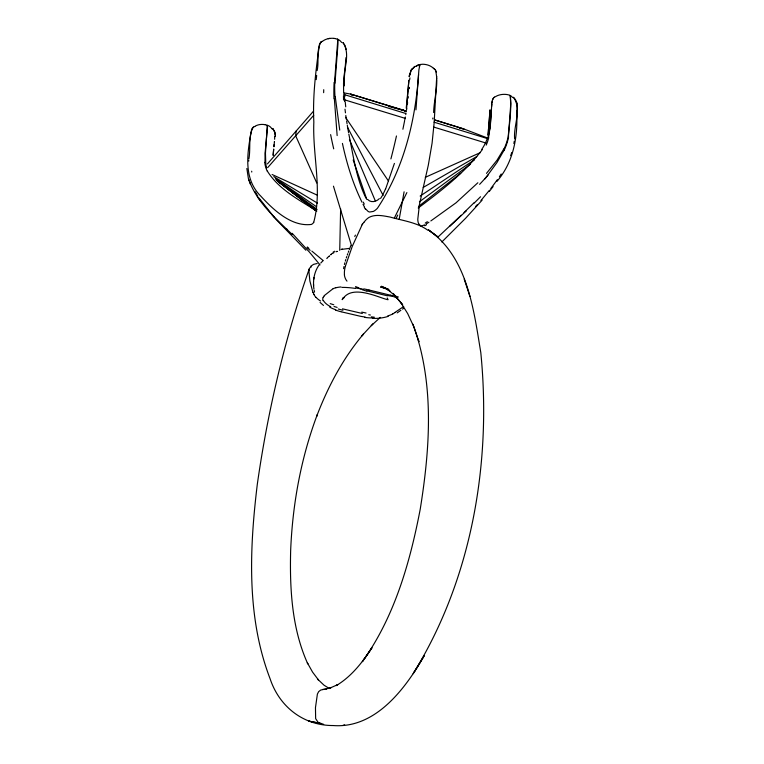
<?xml version="1.0" encoding="UTF-8"?>
<svg xmlns="http://www.w3.org/2000/svg" width="764" height="764" viewBox="0 0 764 764"><rect width="100%" height="100%" fill="white"/><g stroke="black" fill="none" stroke-linecap="round" stroke-linejoin="round"><path stroke-width="1.15" d="M343.533 83.028L343.628 92.826M517.104 110.379L516.77 116.663C516.636 110.637 518.976 102.567 513.905 97.763M334.995 83.152L337.936 44.331L337.678 39.556A7.201 2.072 -73.7 0 0 337.612 39.432L337.612 39.432A7.898 2.282 -73.5 0 0 337.392 39.174L334.957 38.534M344.182 85.921C341.747 72.036 351.726 54.951 342.855 42.517L343.953 43.854M433.627 112.537C433.981 98.556 439.262 83.324 435.337 69.839A7.334 5.892 -34.6 0 0 434.573 69.142M516.836 115.278C517.562 138.924 512.806 163.066 496.896 181.46M489.972 110.302L488.845 127.521M436.693 77.088L436.721 76.591M248.749 161.118L248.778 160.402M491.624 106.53L492.197 100.628L493.697 97.696A7.019 5.367 52.7 0 1 494.451 97.143M491.653 105.995L490.345 125.869L488.492 137.721M491.462 109.892L490.096 127.158L488.167 137.319M491.682 105.48L491.768 103.999M274.658 139.287L274.639 136.517M490.001 109.787L488.406 130.186M334.498 82.875L337.793 39.862M436.502 80.306L434.172 122.536L432.08 143.164L428.298 165.215L419.474 204.36L417.793 219.192A14.888 11.04 -62.2 0 0 418.557 223.632M436.607 78.644L436.636 78.119M343.743 85.759L344.22 78.692L343.79 85.033M248.863 158.988C250.821 148.713 248.033 136.737 253.046 127.445A6.236 5.167 43.1 0 1 253.304 127.254L253.858 126.919M418.557 74.519C415.406 121.199 403.554 169.035 377.454 208.228A15.07 15.003 -50.2 0 1 373.386 211.408L369.709 212.01A4.479 4.441 -26.3 0 1 368.563 211.657A4.765 4.727 -21.6 0 1 368.133 211.427L365.631 208.906M408.902 80.144L406.62 108.383M273.168 155.283L273.684 149.066L273.12 155.197M408.874 80.583L406.228 108.192M344.172 79.437L346.006 57.586M415.95 109.882L418.901 69.849L419.885 64.806A7.468 2.053 84.1 0 1 420.2 64.482L422.626 64.243A16.961 13.809 -17.3 0 1 423.753 64.291A17.276 14.058 -17.3 0 1 426.942 64.806A16.025 13.055 -17.3 0 1 428.518 65.284A17.276 14.067 -17.2 0 1 431.698 66.888A16.913 13.742 -16.7 0 1 432.491 67.48L432.663 67.595M317.136 70.565C319.257 61.359 315.971 50.252 321.061 42.01A7.143 5.625 45.1 0 1 321.338 41.8A7.573 5.969 45.4 0 1 321.558 41.657L321.95 41.447A7.841 6.179 45.7 0 0 321.73 41.562L321.281 41.848M339.732 250.391L340.629 208.858M308.847 270.609L309.878 280.999L312.896 292.316M319.476 264.439C314.224 271.411 312.638 280.636 313.956 289.145M316.239 79.618L316.325 78.759M296.155 131.036L295.678 135.801L316.745 182.968M316.411 77.909L316.668 75.407M274.142 144.577L273.913 146.764L274.457 141.56L274.41 142.037M408.129 98.155L408.272 96.732M409.676 79.685L409.915 77.861M491.882 102.634L491.987 101.784M407.422 103.999L407.613 102.529M514.649 138.924C513.284 125.716 522.27 108.736 513.332 97.219M432.758 118.936L432.892 118M313.756 279.271L314.033 277.504M406.534 110.016L406.773 108.498M487.575 135.094L488.473 129.527M399.19 219.287L404.099 191.812M513.876 143.527L514.267 141.225M405.751 114.629L406.028 113.082M343.58 268.661L343.953 266.56M508.423 136.832L510.782 103.684L510.18 95.662A6.78 2.817 -71.2 0 0 510.085 95.529L510.085 95.538A7.43 3.085 -71.4 0 0 509.779 95.242L509.645 95.166A5.233 2.177 -70.2 0 0 509.416 95.08L507.353 94.612A16.331 13.58 9.9 0 0 506.255 94.459A16.636 13.828 9.9 0 0 503.008 94.392A15.423 12.835 9.9 0 0 501.337 94.574A16.636 13.838 9.9 0 0 497.775 95.519A16.292 13.504 9.5 0 0 496.829 95.939L495.101 96.847A5.081 3.887 54.3 0 0 494.766 96.971L494.623 97.047M308.933 270.007L309.162 269.138A14.287 6.475 23.6 0 1 311.263 266.923L311.32 266.875M409.284 76.228L410.956 70.527L415.224 66.201M409.752 73.726L409.217 76.601L411.28 69.982L414.374 66.707M405.331 116.978L404.729 120.168M404.576 120.97L402.895 129.24M419.321 66.439L419.885 64.806M345.443 266.044L352.261 246.38L361.878 225.313M344.411 264.506L344.86 262.759M394.415 163.4L385.543 189.214M345.318 261.116L345.815 259.483M346.302 257.955L346.789 256.484M510.686 155.646L511.746 152.542M319.476 44.331C315.866 69.992 312.552 96.044 313.842 122.049C312.419 155.016 322.456 189.95 313.746 222.209M309.181 269.081C284.724 338.796 267.734 411.118 257.315 484.233C249.503 548.762 246.39 616.997 270.093 678.738C279.462 707.034 303.709 725.638 333.18 725.542C375.649 728.818 405.646 688.374 424.297 655.569L413.152 673.695M347.276 255.061L347.763 253.677M348.26 252.33L348.766 250.974M349.31 249.589L350.829 245.683M492.484 99.626L493.697 97.696M343.265 297.454L342.157 299.65L344.106 297.406L343.466 298.036C353.522 284.122 381.064 298.762 388.074 299.717L387.214 297.979M354.773 236.477L355.413 235.102M396.296 218.055L397.719 215.047M503.887 150.498L496.972 162.541L485.025 178.862M406.878 192.585L394.377 217.979M504.106 148.464L497.049 160.163L486.496 173.38M382.258 195.785L380.567 198.43M413.763 672.702C472.133 578.1 491.663 462.277 480.795 352.548C473.709 309.592 467.511 256.895 428.566 230.031L438.46 237.317L428.566 230.031M362.604 224.1L363.807 222.324M499.398 176.78L501.194 174.001M482.313 149.61C464.722 172.693 441.325 190.694 418.233 207.989M497.364 179.674L490.841 188.517M411.166 70.183L412.273 68.645M489.294 191.458L493.076 186.607M489.466 190.236L480.938 200.54M482.094 200.187L465.639 218.227L441.831 241.978M267.438 163.916L313.402 111.286M267.725 167.574L313.717 115.297M475.657 206.461L477.166 204.771M324.213 295.668L333.066 288.677M373.243 323.525L361.735 335.94L363.54 333.983C342.988 358.23 327.995 386.689 316.678 416.265L317.203 414.862C300.911 458.228 292.536 504.336 290.654 550.558C289.69 588.786 291.772 628.533 307.787 663.849L307.319 662.751L312.591 672.139L318.54 680.036L317.48 678.995L324.022 685.203L329.389 688.536M320.756 263.055L322.647 261.078M477.853 182.758L456.012 202.832L430.829 220.93M474.043 202.775L463.968 212.631M474.224 203.052L480.546 196.74M415.855 66.525L415.855 66.525A16.827 10.906 34.1 0 1 415.998 66.401M461.227 215.238L437.486 237.537M449.471 226.545L466.422 210.759M371.256 325.674L380.338 317.394M327.231 257.84L328.873 256.437M329.656 255.768L328.988 256.341M310.728 266.264L313.584 264.354L317.165 263.494M330.774 254.823L331.27 254.422M379.364 198.602C376.423 201.811 370.817 203.043 367.675 199.452M418.653 206.366L460.721 173.18M254.546 126.633L255.071 126.261M419.436 201.772L470.337 164.279M400.861 310.308L397.146 312.896M394.912 312.457L403.707 306.517M402.485 309.114L403.488 308.446M420.162 196.061L474.549 159.752M428.938 222.19L426.255 223.938M332.875 253.276L334.021 252.597M253.61 127.063L253.552 127.091A6.609 5.472 43.4 0 0 253.304 127.254L253.256 127.292A6.914 5.72 42.9 0 0 251.623 129.584C247.45 151.807 242.675 178.279 260.772 196.119C273.264 209.718 291.39 226.984 311.378 224.435A21.621 10.753 66.2 0 0 313.794 222.276M423.208 187.428L476.774 156.572M255.529 126.003L255.902 125.802A15.318 11.613 26.6 0 1 256.685 125.439A15.605 11.832 26.6 0 1 259.216 124.685A14.478 10.973 26.6 0 1 260.639 124.484A15.605 11.823 26.6 0 1 264 124.532A15.28 11.527 26.4 0 1 264.993 124.704M424.66 224.864L421.747 225.886A4.727 3.514 -59.8 0 1 421.365 225.905A4.441 3.314 -60.4 0 1 420.477 225.705L418.615 223.594M418.109 65.064L416.447 66.029L418.109 65.064A16.923 10.963 34.1 0 1 418.853 64.739L419.465 64.577M425.271 177.343L480.222 152.666M322.15 41.351L322.274 41.304A5.472 4.317 45.6 0 1 322.694 41.132L324.337 40.11A17.438 14.382 27.2 0 1 325.263 39.652A17.763 14.65 27.2 0 1 333.954 38.362M344.65 724.835L342.893 725.418M336.494 251.595L336.991 251.471M412.913 324.213C434.764 383.251 430.008 448.201 420.229 509.196C409.962 562.657 394.51 616.93 362.365 661.662L371.982 647.738C362.461 662.312 351.421 676.551 336.255 685.604L337.659 684.687L329.055 688.459L330.812 687.906L320.756 690.035L318.674 691.611L317.394 694.075L315.465 707.655L315.647 718.628L318.111 722.352L323.669 724.377M342.52 249.198L341.67 249.379L349.1 248.424M341.088 249.494L341.947 249.322M322.542 689.481L326.505 689.157M396.172 297.234L393.985 296.957M365.068 317.012L362.403 316.621A34.733 17.983 -0.7 0 1 360.236 316.239L342.138 312.008M370.397 315.026L368.754 314.749M264.993 124.675L267.515 125.306M343.838 92.864L350.6 94.077L405.541 110.837M459.441 128.161L463.958 129.011L486.83 137.749M363.931 288.916L366.749 289.499A34.991 7.153 8.9 0 1 368.955 290.024M387.472 295.83L366.949 290.855M362.346 313.488L342.501 308.837M369.012 290.005L390.289 295.181M341.67 311.903L339.818 311.445A34.943 18.145 0 0 1 337.831 310.833L335.415 310.088M388.37 106.349L406.295 111.191M392.362 295.725L394.778 296.413M387.167 288.811L380.51 286.939L388.876 289.527L381.503 286.271L389.946 291.036L387.014 288.945L395.15 295.859L402.666 304.807L393.088 293.424L395.15 295.859M337.105 307.386L334.03 306.498M344.497 99.807L405.35 118.401M433.732 127.072L486.19 143.107M406.133 111.191L350.6 94.077L352.042 95.452M434.477 119.929L463.958 129.011L434.754 119.919M343.981 94.497L405.56 113.425M434.047 122.173L487.566 138.618M360.961 288.973L358.536 288.095M401.052 109.433L405.407 111.095M337.354 39.107L337.85 39.317M267.944 125.468L268.298 125.63A15.165 9.407 -20.7 0 1 268.966 125.965A15.452 9.579 -20.7 0 1 270.628 127.196A14.325 8.882 -20.8 0 1 271.296 127.96M272.108 174.517L317.031 195.049M337.965 39.375L338.653 39.738A17.41 11.393 -25.3 0 1 339.359 40.196A17.734 11.613 -25.3 0 1 341.336 42.115A16.445 10.763 -25.4 0 1 341.565 42.44M316.812 211.065C299.039 199.872 278.736 189.434 267.352 171.107M273.751 176.637L317.394 203.109M434.238 68.922L434.258 68.932A5.31 4.269 -36.2 0 0 433.895 68.712L433.436 68.263M275.393 178.499L316.525 206.748M276.071 179.464L317.117 209.412M278.975 181.756L291.409 190.981M276.912 180.323L316.611 210.138M323.325 260.686L311.855 251.108M323.478 305.428L320.059 302.429M278.812 182.004L315.704 210.348M277.8 181.24L315.446 210.205M279.624 182.739L315.274 210.387M432.816 67.719L433.121 67.977M307.004 247.603L310.174 250.344M428.021 230.346C417.01 222.381 402.848 220.691 390.089 217.062C383.222 215.82 375.468 213.949 368.955 217.434A15.757 14.315 -50.2 0 0 363.941 222.4M307.338 246.973L308.857 248.386M292.326 234.548L286.596 229.085L287.083 229.553C271.946 215.104 255.921 199.843 248.816 179.645M273.321 215.992L274.438 217.129L271.697 214.321M305.858 250.229L275.202 218.514L258.958 197.981M292.163 233.297L309.563 252.273L320.04 264.917M273.168 129.202L274.964 132.659L275.327 136.613M272.49 128.428L273.416 129.479M435.337 69.839L436.454 72.007M273.101 129.03L274.668 131.771L275.365 135.448M257.344 196.587L260.094 200.407M345.519 117.274L388.494 181.078M257.802 196.147L255.128 191.668M400.756 302.506L407.689 313.603L413.782 326.696L418.949 341.689L418.185 339.359M365.975 198.162C356.129 178.213 353.369 155.646 348.814 134.101M364.581 207.225L363.015 204.274M347.458 127.187L383.175 195.46M344.64 44.914L345.376 46.432M361.974 202.173C352.882 183.561 346.78 163.62 342.425 143.403M510.362 95.977C511.574 109.462 509.531 123.396 508.136 136.852A54.148 45.248 -33 0 1 504.221 148.493M349.434 139.468L375.277 200.779M250.43 184.239L248.357 178.375L246.858 168.481M353.188 159.982L366.835 199.471M351.469 245.55L333.457 186.168M464.206 279.166L469.927 296.48M267.066 125.306A6.599 1.719 -75.4 0 1 267.257 125.716L267.362 126.079A7.707 1.996 -75.7 0 1 267.457 127.607L265.089 153.039L264.993 162.293M267.285 125.764L265.452 153.172L265.786 163.926M516.941 103.78L516.454 101.765M314.176 290.33L314.567 292.125M345.815 47.779L346.102 49.345M339.741 130.119L335.281 96.875M348.546 132.583L347.286 125.181M347.057 123.739L346.617 120.903M346.407 119.509L345.815 115.45M345.462 112.862L344.994 109.166M337.144 135.581L334.365 98.823M344.211 93.542L344.688 101.536M344.392 97.381L344.631 101.049L344.373 96.847M313.526 284.027L313.574 285.774M343.485 95.853L343.542 100.017M333.925 38.391A17.438 14.382 27.2 0 1 335.071 38.544M328.243 38.677A16.474 13.599 27.3 0 1 329.905 38.401M267.247 171.184A40.139 29.223 -45.8 0 1 264.736 162.398M271.659 128.505A15.452 9.579 -20.7 0 1 271.812 128.791M336.895 251.385A7.258 3.715 10.3 0 1 337.211 251.308M335.969 251.719A10.524 4.985 8.1 0 1 336.466 251.566M333.028 252.263A15.318 7.105 7.2 0 1 334.622 251.241M330.888 254.441A35.173 9.407 -10.8 0 1 332.225 253.428M326.82 258.528A34.915 10.171 -12.6 0 1 326.963 258.385M333.963 98.68A60.986 18.613 85.7 0 1 334.126 82.416M251.748 172.043A64.969 50.94 -40.1 0 1 251.69 171.212M266.674 168.061A43.968 35.45 -42.9 0 1 265.776 163.935M365.345 209.088A22.805 22.032 21 0 1 364.304 207.369M364.294 204.169A103.684 48.084 56.4 0 1 363.282 202.116M333.706 148.846A234.08 132.602 86.7 0 1 330.631 134.626M335.004 96.78A56.756 19.616 83.1 0 1 334.737 82.884M319.514 44.35A7.917 6.236 45.1 0 1 321.262 41.819M323.649 92.673A71.444 24.314 85.7 0 1 323.735 89.694M396.459 135.973A86.294 10.801 -75.8 0 1 390.901 158.922M385.409 189.147A75.12 71.911 68.9 0 1 382.745 194.753M345.739 106.855A44.723 8.337 83.3 0 1 345.242 101.994M344.822 96.713A44.723 8.337 83.3 0 1 344.659 94.23M426.436 224.817A22.758 15.175 -51.3 0 1 424.755 225.752M425.242 223.088A102.71 11.384 -31.7 0 1 427.343 221.684M488.244 174.794A238.836 229.544 -27.7 0 1 479.611 184.353M510.61 95.691A16.646 9.178 -28.4 0 1 511.164 96.073A16.999 9.388 -28.8 0 1 512.424 97.458M487.69 137.31A42.86 31.735 -39.3 0 1 481.759 149.391M488.74 137.74A51.427 43.414 -34.9 0 1 486.21 145.122M508.595 136.832A58.303 47.884 -39 0 1 504.059 150.546M395.847 296.222A37.579 8.719 7.4 0 1 398.369 297.034M390.404 295.152A34.781 7.143 8.6 0 1 392.486 295.706M355.575 287.98A37.808 8.117 8.7 0 1 363.435 289.327M341.957 287.398A23.942 5.902 8.6 0 1 355.432 288.429M335.845 287.808A26.883 9.407 11.9 0 1 341.059 286.949M333.18 288.716A26.75 9.808 13.3 0 1 335.692 287.741M323.287 297.368A26.549 11.794 10.3 0 1 324.499 295.763M322.943 300.605A26.53 11.89 10.8 0 1 323.096 297.33M330.726 306.775A23.588 10.658 8.7 0 1 323.43 300.586M335.816 309.802A37.913 18.804 1.4 0 1 329.733 307.166M372.918 317.996A37.694 19.167 -0.5 0 1 364.858 317.404M388.179 316.363A23.359 11.107 -0.2 0 1 372.822 318.378M392.935 313.87A26.31 9.731 -3 0 1 387.682 315.962M395.112 312.486A26.32 9.216 -4.2 0 1 392.782 313.823M366.061 313.02A117.264 50.854 24.3 0 1 361.735 312.113M374.398 317.213A51.751 25.651 27 0 1 371.304 316.831M309.095 270.714A33.931 15.204 29.7 0 1 309.133 270.093M314.109 294.589A37.064 17.142 25.6 0 1 313.02 292.335M315.952 297.406A20.599 9.655 24.8 0 1 313.994 294.57M320.546 300.987A13.217 6.198 24.9 0 1 316.105 297.397M333.792 304.779A57.386 25.861 24.4 0 1 330.229 303.623M342.94 310.232A117.771 53.547 24.5 0 1 338.251 309.009M392.266 296.308A137.902 124.322 -58.9 0 1 387.568 295.477M396.621 297.779A56.87 51.685 -57.2 0 1 396.067 297.702M361.658 225.199A37.293 34.848 -49.3 0 1 362.394 223.976M345.395 266.034A39.489 35.803 -46.1 0 0 344.602 269.988A21.869 19.883 -45.7 0 0 344.468 274.811M346.98 281.142A13.991 12.778 -44.9 0 1 344.373 274.83M358.669 287.77A63.221 57.529 -50.3 0 1 355.566 286.557M366.844 291.16A138.485 125.554 -62 0 1 362.241 289.728M409.093 87.402L409.007 88.653L409.093 87.402M319.791 723.26L308.618 721.073L319.791 723.26"/></g></svg>
